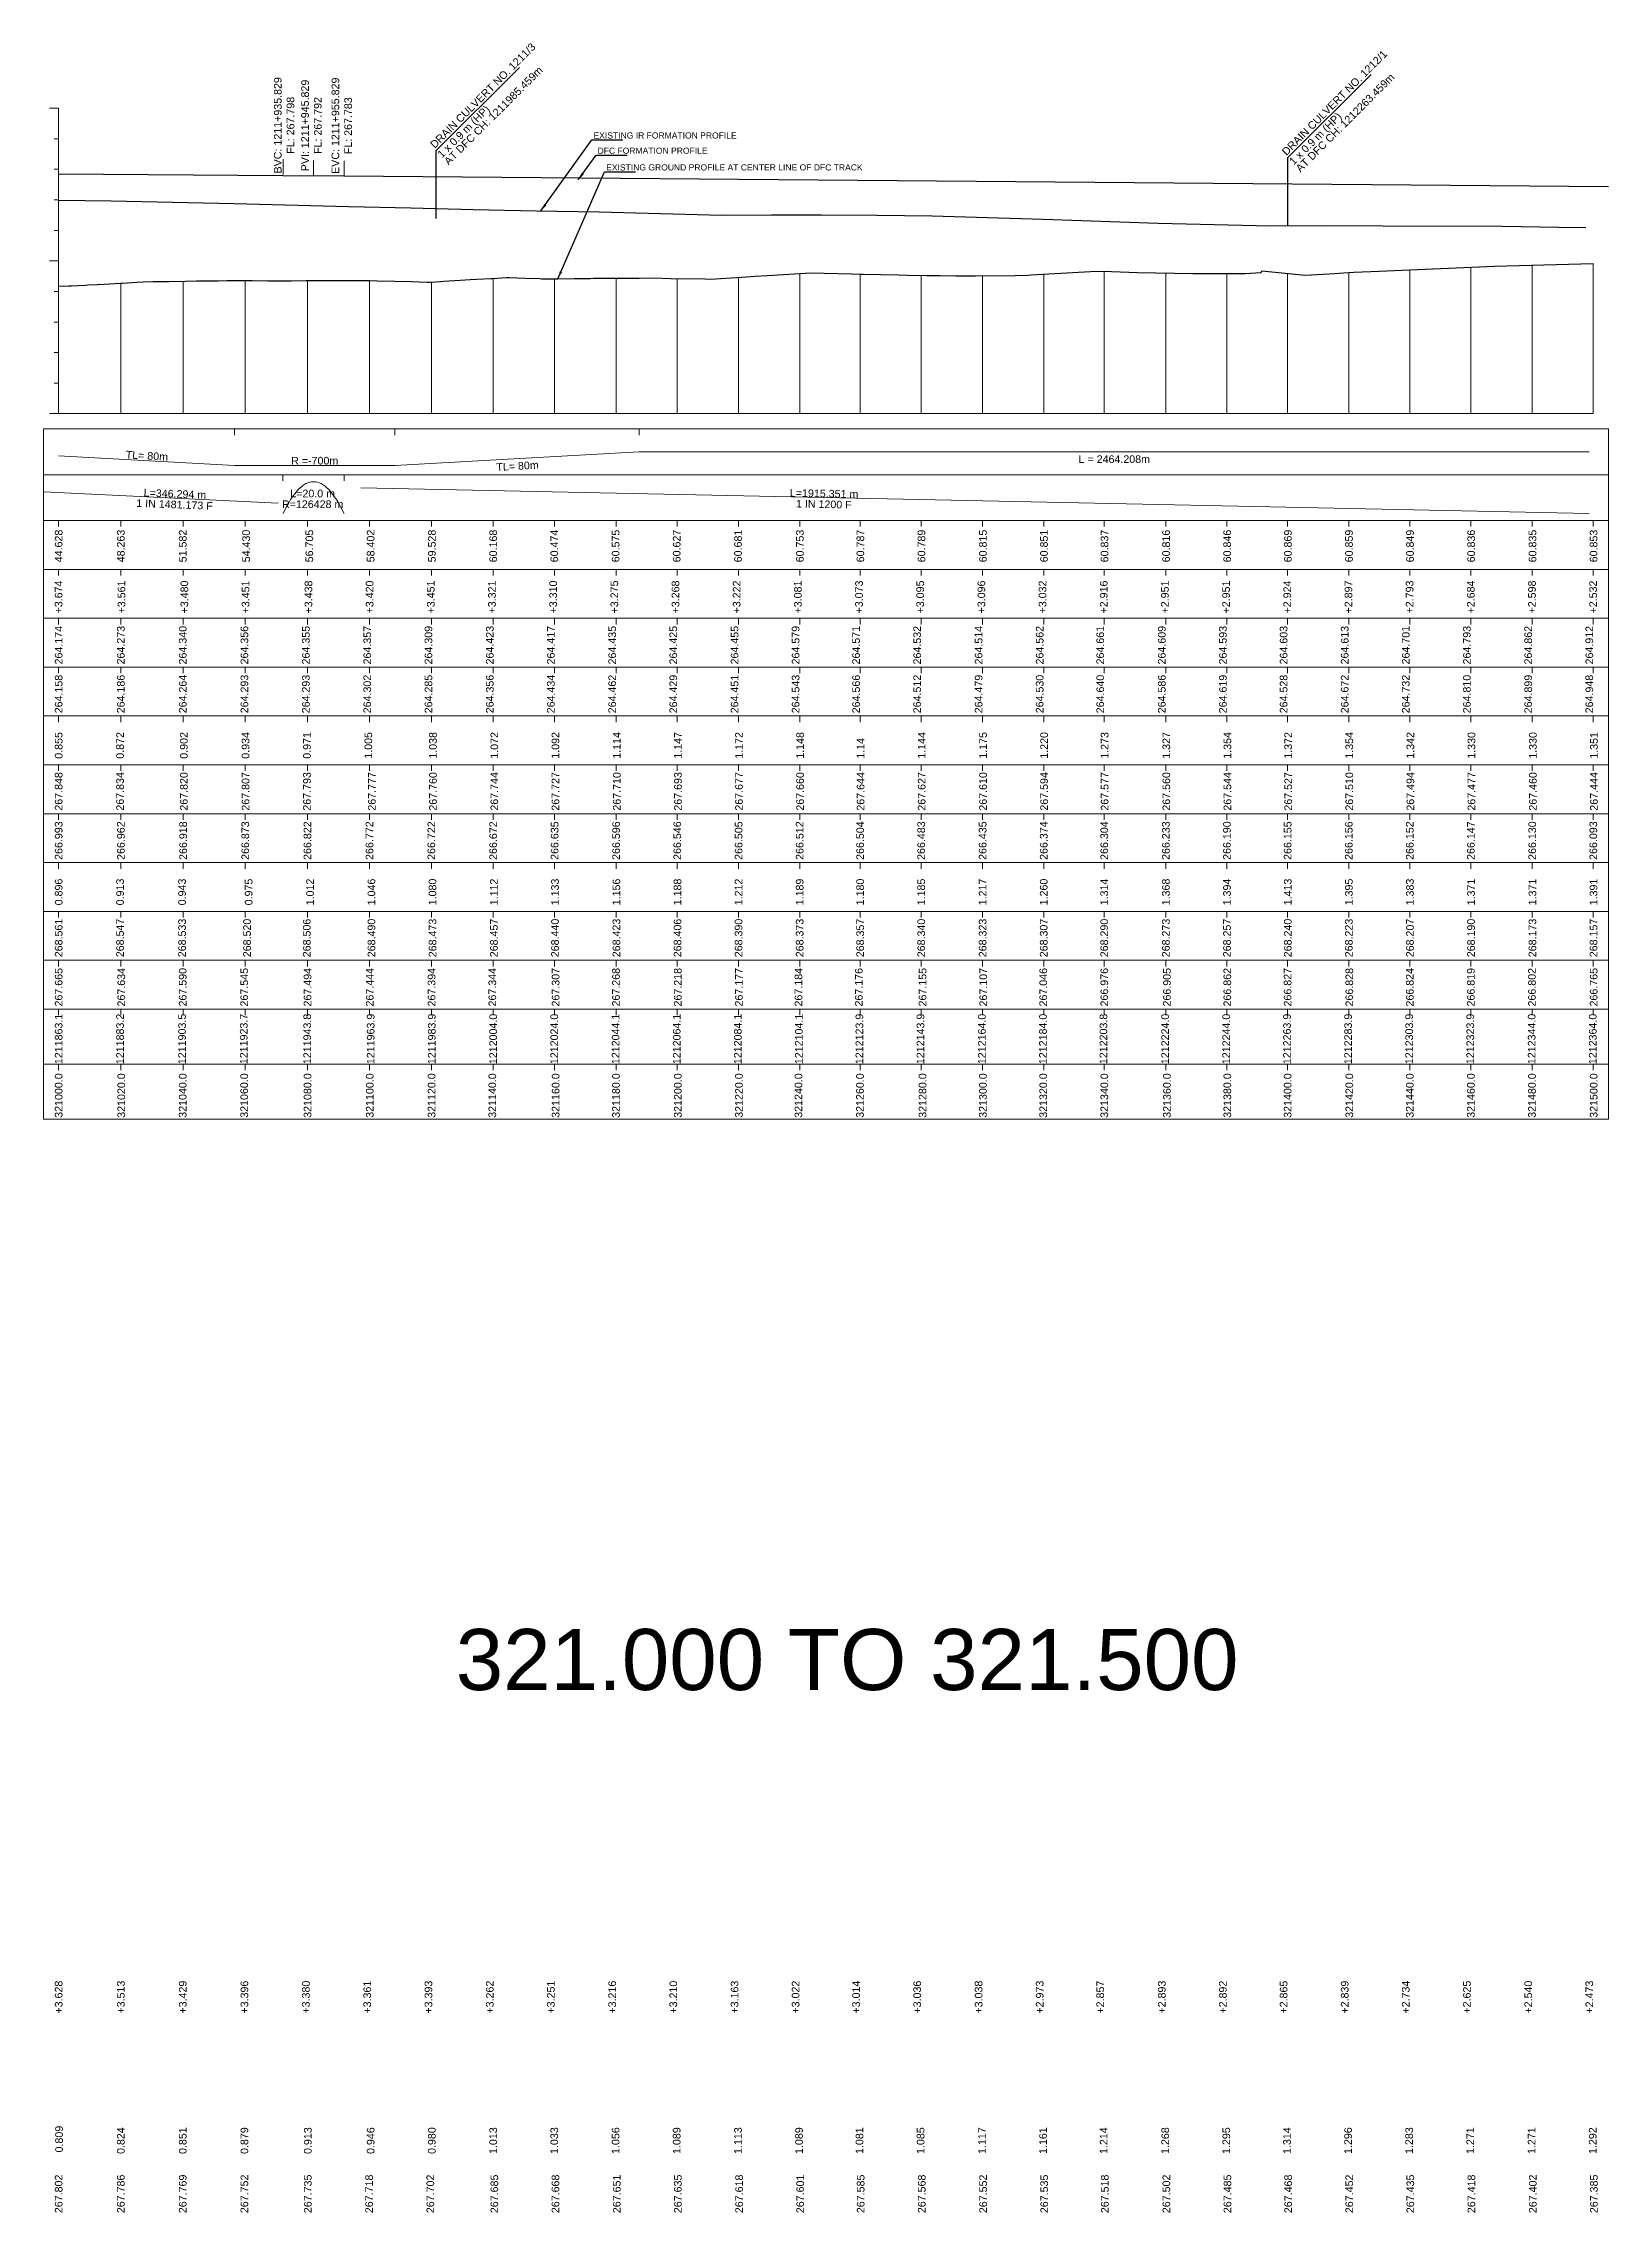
# Model space of a CAD drawing. Header units: metres. Extents: x 2905 to 23505, y -2719 to -1879.
# Drawn here: x 3995 to 4507, y -2589 to -1879 of the extents above; entities that cross this region are included whole.
import ezdxf
from ezdxf.enums import TextEntityAlignment as Align

# ---------------------------------------------------------------- set-up
doc = ezdxf.new("R2010")
doc.units = ezdxf.units.M
doc.header["$MEASUREMENT"] = 0
for name, color, linetype, lineweight in [('C-PROF-LABL-DG', 1, 'Continuous', 25), ('LS BVC-PVI-EVC TEXT', 10, 'Continuous', 0), ('LS CUT FILL', 10, 'Continuous', 0), ('LS DATUM X', 7, 'Continuous', 0), ('LS DATUM Y', 7, 'Continuous', 0), ('LS EXG GL', 7, 'Continuous', 0), ('LS EXG IR CH', 7, 'Continuous', 0), ('LS EXG RL', 7, 'Continuous', 0), ('LS EXG. FL', 7, 'Continuous', 0), ('LS EXG. GL AT PRO. TOE', 7, 'Continuous', 0), ('LS FRAME', 7, 'Continuous', 0), ('LS HORIZONTAL ALIGNMENT', 10, 'Continuous', 0), ('LS PFL-EFL', 10, 'Continuous', 0), ('LS PRL-ERL', 10, 'Continuous', 0), ('LS PRO FL', 10, 'Continuous', 0), ('LS PRO. DFCC CH', 10, 'Continuous', 0), ('LS PRO. RL', 10, 'Continuous', 0), ('LS PROFILE EXG FL', 7, 'Continuous', 25), ('LS PROFILE EXG GL', 7, 'Continuous', 30), ('LS PROFILE PRO FL', 1, 'Continuous', 30), ('LS TICKS', 7, 'Continuous', 0), ('LS TRACK CENTER', 10, 'Continuous', 0), ('LS VERTICAL ALIGNMENT', 10, 'Continuous', 0), ('Profile Grid', 7, 'Continuous', 0)]:
    doc.layers.add(name, color=color, linetype=linetype, lineweight=lineweight)
doc.layers.add('LS DRAIN CULVERT', color=10, linetype='Continuous')
doc.layers.add('ref text', color=3, linetype='Continuous')
doc.styles.add('Arial', font='arial.ttf')
doc.styles.get("Standard").update_dxf_attribs({"font": 'arial.ttf'})
doc.styles.add('Style-Arial', font='arial.ttf')
doc.dimstyles.get("Standard").update_dxf_attribs({"dimtxt": 5, "dimasz": 0.18, "dimexe": 0.18, "dimexo": 0.0625, "dimgap": 0.09, "dimtad": 0, "dimtih": 1, "dimtoh": 1, "dimdec": 4, "dimzin": 0, "dimdsep": 46, "dimtxsty": 'Standard', "dimcen": 0.09, "dimadec": 0, "dimazin": 0, "dimtfac": 1, "dimtdec": 4, "dimtofl": 0, "dimtmove": 0, "dimatfit": 3, "dimfxl": 1, "dimtolj": 1, "dimtzin": 0, "dimarcsym": 0})

msp = doc.modelspace()

# ---------------------------------------------------------------- linework, layer by layer
at = {"layer": 'LS BVC-PVI-EVC TEXT'}
for p, q in [((4073.45, -1921.69), (4073.45, -1916.69)), ((4083.45, -1922.09), (4083.45, -1917.09)), ((4093.45, -1922.17), (4093.45, -1917.17))]:
    msp.add_line(p, q, dxfattribs=at)
at = {"layer": 'LS DATUM X', "color": 7, "linetype": 'Continuous', "lineweight": 0}
msp.add_line((4000, -2000), (4502.44, -2000), dxfattribs=at)
at = {"layer": 'LS DATUM Y', "color": 7, "linetype": 'Continuous', "lineweight": 0}
for p, q in [((3997, -1900), (4000, -1900)), ((4000, -2000), (4000, -1900)), ((3998.5, -1910), (4000, -1910)), ((3998.5, -1920), (4000, -1920)), ((3998.5, -1930), (4000, -1930)), ((3998.5, -1940), (4000, -1940)), ((3997, -1950), (4000, -1950)), ((3998.5, -1960), (4000, -1960)), ((3998.5, -1970), (4000, -1970)), ((3998.5, -1980), (4000, -1980)), ((3998.5, -1990), (4000, -1990)), ((3997, -2000), (4000, -2000))]:
    msp.add_line(p, q, dxfattribs=at)
at = {"layer": 'LS DRAIN CULVERT'}
for points in [[(4150.84, -1886.62), (4123.51, -1913.94), (4123.51, -1936.13)], [(4429.69, -1888.94), (4402.36, -1916.27), (4402.36, -1938.45)]]:
    msp.add_lwpolyline(points, dxfattribs=at)
at = {"layer": 'LS FRAME', "color": 7, "linetype": 'Continuous', "lineweight": 0, "flags": 128}
for points in [[(3995, -2020), (4507.44, -2020), (4507.44, -2005), (3995, -2005), (3995, -2020)], [(3995, -2035), (4507.44, -2035), (4507.44, -2020), (3995, -2020), (3995, -2035)], [(3995, -2051), (4507.44, -2051), (4507.44, -2035), (3995, -2035), (3995, -2051)], [(3995, -2067), (4507.44, -2067), (4507.44, -2051), (3995, -2051), (3995, -2067)], [(3995, -2083), (4507.44, -2083), (4507.44, -2067), (3995, -2067), (3995, -2083)], [(3995, -2099), (4507.44, -2099), (4507.44, -2083), (3995, -2083), (3995, -2099)], [(3995, -2115), (4507.44, -2115), (4507.44, -2099), (3995, -2099), (3995, -2115)], [(3995, -2131), (4507.44, -2131), (4507.44, -2115), (3995, -2115), (3995, -2131)], [(3995, -2147), (4507.44, -2147), (4507.44, -2131), (3995, -2131), (3995, -2147)], [(3995, -2163), (4507.44, -2163), (4507.44, -2147), (3995, -2147), (3995, -2163)], [(3995, -2179), (4507.44, -2179), (4507.44, -2163), (3995, -2163), (3995, -2179)], [(3995, -2195), (4507.44, -2195), (4507.44, -2179), (3995, -2179), (3995, -2195)], [(3995, -2213), (4507.44, -2213), (4507.44, -2195), (3995, -2195), (3995, -2213)], [(3995, -2231), (4507.44, -2231), (4507.44, -2213), (3995, -2213), (3995, -2231)]]:
    msp.add_lwpolyline(points, close=True, dxfattribs=at)
at = {"layer": 'LS HORIZONTAL ALIGNMENT', "lineweight": 0, "flags": 128}
msp.add_lwpolyline([(4000, -2013.77), (4057.56, -2017), (4057.56, -2017), (4110.1, -2017), (4110.1, -2017), (4190.1, -2012.5), (4190.1, -2012.5), (4501.12, -2012.5)], dxfattribs=at)
at = {"layer": 'LS PROFILE EXG FL'}
msp.add_lwpolyline([(4000, -1930.07), (4017.16, -1930.32), (4037.28, -1930.76), (4057.41, -1931.21), (4094.86, -1932.15), (4115.27, -1932.66), (4135.67, -1933.2), (4156.3, -1933.58), (4176.93, -1933.97), (4217.09, -1934.96), (4233.4, -1934.9), (4249.7, -1934.85), (4267.84, -1935.04), (4285.99, -1935.24), (4304.14, -1935.78), (4322.3, -1936.33), (4359.95, -1937.67), (4396.65, -1938.46), (4415.11, -1938.43), (4433.56, -1938.47), (4472.54, -1938.56), (4491.18, -1938.91), (4500, -1939.07)], dxfattribs=at)
at = {"layer": 'LS PROFILE EXG GL', "flags": 128}
msp.add_lwpolyline([(4000, -1958.26), (4003.3, -1958.16), (4004.23, -1958.11), (4008.81, -1957.9), (4009.56, -1957.86), (4012.61, -1957.69), (4014.89, -1957.57), (4020.23, -1957.28), (4020.93, -1957.24), (4025.56, -1956.96), (4027.63, -1956.84), (4030.89, -1956.78), (4035.77, -1956.68), (4036.23, -1956.68), (4041.56, -1956.59), (4045.14, -1956.53), (4046.89, -1956.53), (4050.85, -1956.54), (4052.23, -1956.49), (4055.09, -1956.39), (4057.56, -1956.42), (4058.36, -1956.43), (4063.4, -1956.45), (4068.53, -1956.48), (4069.24, -1956.48), (4071.33, -1956.47), (4075.07, -1956.46), (4076.16, -1956.46), (4080.91, -1956.45), (4086.41, -1956.44), (4086.75, -1956.44), (4091.14, -1956.43), (4092.59, -1956.43), (4098.43, -1956.43), (4101.85, -1956.43), (4104.27, -1956.49), (4110.1, -1956.64), (4115.44, -1956.78), (4118.06, -1956.85), (4120.77, -1956.9), (4121.37, -1956.91), (4121.66, -1956.94), (4125, -1956.71), (4126.1, -1956.64), (4131.44, -1956.29), (4134.68, -1956.08), (4136.77, -1955.98), (4141.47, -1955.76), (4142.1, -1955.72), (4146.63, -1955.44), (4147.44, -1955.47), (4152.77, -1955.64), (4157.49, -1955.8), (4158.1, -1955.81), (4160.08, -1955.85), (4163.44, -1955.81), (4168.77, -1955.76), (4174.1, -1955.7), (4175.12, -1955.69), (4175.55, -1955.69), (4179.44, -1955.66), (4184.77, -1955.62), (4188.43, -1955.59), (4190.1, -1955.59), (4194.98, -1955.56), (4200.27, -1955.74), (4211.57, -1955.84), (4213.33, -1955.97), (4223.63, -1955.3), (4228.04, -1955.01), (4232.07, -1954.75), (4246.15, -1953.92), (4259.61, -1954.26), (4262.7, -1954.32), (4263.37, -1954.34), (4274.95, -1954.57), (4277.94, -1954.64), (4284.23, -1954.72), (4288.5, -1954.8), (4293.65, -1954.82), (4300.19, -1954.87), (4313.18, -1954.75), (4317.34, -1954.63), (4318.44, -1954.52), (4337.81, -1953.49), (4341.86, -1953.37), (4353.24, -1953.79), (4371.29, -1954.06), (4388.41, -1954.07), (4393.69, -1953.82), (4393.96, -1953.28), (4408.06, -1954.66), (4415.95, -1954.27), (4423.99, -1953.65), (4432.28, -1953.39), (4470.08, -1951.66), (4502.44, -1950.85)], dxfattribs=at)
at = {"layer": 'LS PROFILE PRO FL'}
for points in [[(4000, -1921.52), (4073.39, -1922.02)], [(4073.39, -1922.02), (4093.39, -1922.17)], [(4093.38, -1922.17), (4507.44, -1925.62)]]:
    msp.add_lwpolyline(points, dxfattribs=at)
at = {"layer": 'LS TICKS', "color": 7, "linetype": 'Continuous', "lineweight": 0, "flags": 128}
for points in [[(4057.56, -2007), (4057.56, -2005)], [(4110.1, -2007), (4110.1, -2005)], [(4190.1, -2007), (4190.1, -2005)], [(4073.44, -2022), (4073.44, -2020)], [(4093.44, -2022), (4093.44, -2020)], [(4000, -2037), (4000, -2035)], [(4020.38, -2037), (4020.38, -2035)], [(4040.75, -2037), (4040.75, -2035)], [(4061.1, -2037), (4061.1, -2035)], [(4081.45, -2037), (4081.45, -2035)], [(4101.76, -2037), (4101.76, -2035)], [(4122.01, -2037), (4122.01, -2035)], [(4142.26, -2037), (4142.26, -2035)], [(4162.37, -2037), (4162.37, -2035)], [(4182.5, -2037), (4182.5, -2035)], [(4202.53, -2037), (4202.53, -2035)], [(4222.61, -2037), (4222.61, -2035)], [(4242.6, -2037), (4242.6, -2035)], [(4262.39, -2037), (4262.39, -2035)], [(4282.39, -2037), (4282.39, -2035)], [(4302.5, -2037), (4302.5, -2035)], [(4322.5, -2037), (4322.5, -2035)], [(4342.32, -2037), (4342.32, -2035)], [(4362.48, -2037), (4362.48, -2035)], [(4382.48, -2037), (4382.48, -2035)], [(4402.36, -2037), (4402.36, -2035)], [(4422.36, -2037), (4422.36, -2035)], [(4442.35, -2037), (4442.35, -2035)], [(4462.35, -2037), (4462.35, -2035)], [(4482.44, -2037), (4482.44, -2035)], [(4502.44, -2037), (4502.44, -2035)], [(4000, -2053), (4000, -2051)], [(4020.38, -2053), (4020.38, -2051)], [(4040.75, -2053), (4040.75, -2051)], [(4061.1, -2053), (4061.1, -2051)], [(4081.45, -2053), (4081.45, -2051)], [(4101.76, -2053), (4101.76, -2051)], [(4122.01, -2053), (4122.01, -2051)], [(4142.26, -2053), (4142.26, -2051)], [(4162.37, -2053), (4162.37, -2051)], [(4182.5, -2053), (4182.5, -2051)], [(4202.53, -2053), (4202.53, -2051)], [(4222.61, -2053), (4222.61, -2051)], [(4242.6, -2053), (4242.6, -2051)], [(4262.39, -2053), (4262.39, -2051)], [(4282.39, -2053), (4282.39, -2051)], [(4302.5, -2053), (4302.5, -2051)], [(4322.5, -2053), (4322.5, -2051)], [(4342.32, -2053), (4342.32, -2051)], [(4362.48, -2053), (4362.48, -2051)], [(4382.48, -2053), (4382.48, -2051)], [(4402.36, -2053), (4402.36, -2051)], [(4422.36, -2053), (4422.36, -2051)], [(4442.35, -2053), (4442.35, -2051)], [(4462.35, -2053), (4462.35, -2051)], [(4482.44, -2053), (4482.44, -2051)], [(4502.44, -2053), (4502.44, -2051)], [(4000, -2069), (4000, -2067)], [(4020.38, -2069), (4020.38, -2067)], [(4040.75, -2069), (4040.75, -2067)], [(4061.1, -2069), (4061.1, -2067)], [(4081.45, -2069), (4081.45, -2067)], [(4101.76, -2069), (4101.76, -2067)], [(4122.01, -2069), (4122.01, -2067)], [(4142.26, -2069), (4142.26, -2067)], [(4162.37, -2069), (4162.37, -2067)], [(4182.5, -2069), (4182.5, -2067)], [(4202.53, -2069), (4202.53, -2067)], [(4222.61, -2069), (4222.61, -2067)], [(4242.6, -2069), (4242.6, -2067)], [(4262.39, -2069), (4262.39, -2067)], [(4282.39, -2069), (4282.39, -2067)], [(4302.5, -2069), (4302.5, -2067)], [(4322.5, -2069), (4322.5, -2067)], [(4342.32, -2069), (4342.32, -2067)], [(4362.48, -2069), (4362.48, -2067)], [(4382.48, -2069), (4382.48, -2067)], [(4402.36, -2069), (4402.36, -2067)], [(4422.36, -2069), (4422.36, -2067)], [(4442.35, -2069), (4442.35, -2067)], [(4462.35, -2069), (4462.35, -2067)], [(4482.44, -2069), (4482.44, -2067)], [(4502.44, -2069), (4502.44, -2067)], [(4000, -2085), (4000, -2083)], [(4020.38, -2085), (4020.38, -2083)], [(4040.75, -2085), (4040.75, -2083)], [(4061.1, -2085), (4061.1, -2083)], [(4081.45, -2085), (4081.45, -2083)], [(4101.76, -2085), (4101.76, -2083)], [(4122.01, -2085), (4122.01, -2083)], [(4142.26, -2085), (4142.26, -2083)], [(4162.37, -2085), (4162.37, -2083)], [(4182.5, -2085), (4182.5, -2083)], [(4202.53, -2085), (4202.53, -2083)], [(4222.61, -2085), (4222.61, -2083)], [(4242.6, -2085), (4242.6, -2083)], [(4262.39, -2085), (4262.39, -2083)], [(4282.39, -2085), (4282.39, -2083)], [(4302.5, -2085), (4302.5, -2083)], [(4322.5, -2085), (4322.5, -2083)], [(4342.32, -2085), (4342.32, -2083)], [(4362.48, -2085), (4362.48, -2083)], [(4382.48, -2085), (4382.48, -2083)], [(4402.36, -2085), (4402.36, -2083)], [(4422.36, -2085), (4422.36, -2083)], [(4442.35, -2085), (4442.35, -2083)], [(4462.35, -2085), (4462.35, -2083)], [(4482.44, -2085), (4482.44, -2083)], [(4502.44, -2085), (4502.44, -2083)], [(4000, -2101), (4000, -2099)], [(4020.38, -2101), (4020.38, -2099)], [(4040.75, -2101), (4040.75, -2099)], [(4061.1, -2101), (4061.1, -2099)], [(4081.45, -2101), (4081.45, -2099)], [(4101.76, -2101), (4101.76, -2099)], [(4122.01, -2101), (4122.01, -2099)], [(4142.26, -2101), (4142.26, -2099)], [(4162.37, -2101), (4162.37, -2099)], [(4182.5, -2101), (4182.5, -2099)], [(4202.53, -2101), (4202.53, -2099)], [(4222.61, -2101), (4222.61, -2099)], [(4242.6, -2101), (4242.6, -2099)], [(4262.39, -2101), (4262.39, -2099)], [(4282.39, -2101), (4282.39, -2099)], [(4302.5, -2101), (4302.5, -2099)], [(4322.5, -2101), (4322.5, -2099)], [(4342.32, -2101), (4342.32, -2099)], [(4362.48, -2101), (4362.48, -2099)], [(4382.48, -2101), (4382.48, -2099)], [(4402.36, -2101), (4402.36, -2099)], [(4422.36, -2101), (4422.36, -2099)], [(4442.35, -2101), (4442.35, -2099)], [(4462.35, -2101), (4462.35, -2099)], [(4482.44, -2101), (4482.44, -2099)], [(4502.44, -2101), (4502.44, -2099)], [(4000, -2117), (4000, -2115)], [(4020.38, -2117), (4020.38, -2115)], [(4040.75, -2117), (4040.75, -2115)], [(4061.1, -2117), (4061.1, -2115)], [(4081.45, -2117), (4081.45, -2115)], [(4101.76, -2117), (4101.76, -2115)], [(4122.01, -2117), (4122.01, -2115)], [(4142.26, -2117), (4142.26, -2115)], [(4162.37, -2117), (4162.37, -2115)], [(4182.5, -2117), (4182.5, -2115)], [(4202.53, -2117), (4202.53, -2115)], [(4222.61, -2117), (4222.61, -2115)], [(4242.6, -2117), (4242.6, -2115)], [(4262.39, -2117), (4262.39, -2115)], [(4282.39, -2117), (4282.39, -2115)], [(4302.5, -2117), (4302.5, -2115)], [(4322.5, -2117), (4322.5, -2115)], [(4342.32, -2117), (4342.32, -2115)], [(4362.48, -2117), (4362.48, -2115)], [(4382.48, -2117), (4382.48, -2115)], [(4402.36, -2117), (4402.36, -2115)], [(4422.36, -2117), (4422.36, -2115)], [(4442.35, -2117), (4442.35, -2115)], [(4462.35, -2117), (4462.35, -2115)], [(4482.44, -2117), (4482.44, -2115)], [(4502.44, -2117), (4502.44, -2115)], [(4000, -2133), (4000, -2131)], [(4020.38, -2133), (4020.38, -2131)], [(4040.75, -2133), (4040.75, -2131)], [(4061.1, -2133), (4061.1, -2131)], [(4081.45, -2133), (4081.45, -2131)], [(4101.76, -2133), (4101.76, -2131)], [(4122.01, -2133), (4122.01, -2131)], [(4142.26, -2133), (4142.26, -2131)], [(4162.37, -2133), (4162.37, -2131)], [(4182.5, -2133), (4182.5, -2131)], [(4202.53, -2133), (4202.53, -2131)], [(4222.61, -2133), (4222.61, -2131)], [(4242.6, -2133), (4242.6, -2131)], [(4262.39, -2133), (4262.39, -2131)], [(4282.39, -2133), (4282.39, -2131)], [(4302.5, -2133), (4302.5, -2131)], [(4322.5, -2133), (4322.5, -2131)], [(4342.32, -2133), (4342.32, -2131)], [(4362.48, -2133), (4362.48, -2131)], [(4382.48, -2133), (4382.48, -2131)], [(4402.36, -2133), (4402.36, -2131)], [(4422.36, -2133), (4422.36, -2131)], [(4442.35, -2133), (4442.35, -2131)], [(4462.35, -2133), (4462.35, -2131)], [(4482.44, -2133), (4482.44, -2131)], [(4502.44, -2133), (4502.44, -2131)], [(4000, -2149), (4000, -2147)], [(4020.38, -2149), (4020.38, -2147)], [(4040.75, -2149), (4040.75, -2147)], [(4061.1, -2149), (4061.1, -2147)], [(4081.45, -2149), (4081.45, -2147)], [(4101.76, -2149), (4101.76, -2147)], [(4122.01, -2149), (4122.01, -2147)], [(4142.26, -2149), (4142.26, -2147)], [(4162.37, -2149), (4162.37, -2147)], [(4182.5, -2149), (4182.5, -2147)], [(4202.53, -2149), (4202.53, -2147)], [(4222.61, -2149), (4222.61, -2147)], [(4242.6, -2149), (4242.6, -2147)], [(4262.39, -2149), (4262.39, -2147)], [(4282.39, -2149), (4282.39, -2147)], [(4302.5, -2149), (4302.5, -2147)], [(4322.5, -2149), (4322.5, -2147)], [(4342.32, -2149), (4342.32, -2147)], [(4362.48, -2149), (4362.48, -2147)], [(4382.48, -2149), (4382.48, -2147)], [(4402.36, -2149), (4402.36, -2147)], [(4422.36, -2149), (4422.36, -2147)], [(4442.35, -2149), (4442.35, -2147)], [(4462.35, -2149), (4462.35, -2147)], [(4482.44, -2149), (4482.44, -2147)], [(4502.44, -2149), (4502.44, -2147)], [(4000, -2165), (4000, -2163)], [(4020.38, -2165), (4020.38, -2163)], [(4040.75, -2165), (4040.75, -2163)], [(4061.1, -2165), (4061.1, -2163)], [(4081.45, -2165), (4081.45, -2163)], [(4101.76, -2165), (4101.76, -2163)], [(4122.01, -2165), (4122.01, -2163)], [(4142.26, -2165), (4142.26, -2163)], [(4162.37, -2165), (4162.37, -2163)], [(4182.5, -2165), (4182.5, -2163)], [(4202.53, -2165), (4202.53, -2163)], [(4222.61, -2165), (4222.61, -2163)], [(4242.6, -2165), (4242.6, -2163)], [(4262.39, -2165), (4262.39, -2163)], [(4282.39, -2165), (4282.39, -2163)], [(4302.5, -2165), (4302.5, -2163)], [(4322.5, -2165), (4322.5, -2163)], [(4342.32, -2165), (4342.32, -2163)], [(4362.48, -2165), (4362.48, -2163)], [(4382.48, -2165), (4382.48, -2163)], [(4402.36, -2165), (4402.36, -2163)], [(4422.36, -2165), (4422.36, -2163)], [(4442.35, -2165), (4442.35, -2163)], [(4462.35, -2165), (4462.35, -2163)], [(4482.44, -2165), (4482.44, -2163)], [(4502.44, -2165), (4502.44, -2163)], [(4000, -2181), (4000, -2179)], [(4020.38, -2181), (4020.38, -2179)], [(4040.75, -2181), (4040.75, -2179)], [(4061.1, -2181), (4061.1, -2179)], [(4081.45, -2181), (4081.45, -2179)], [(4101.76, -2181), (4101.76, -2179)], [(4122.01, -2181), (4122.01, -2179)], [(4142.26, -2181), (4142.26, -2179)], [(4162.37, -2181), (4162.37, -2179)], [(4182.5, -2181), (4182.5, -2179)], [(4202.53, -2181), (4202.53, -2179)], [(4222.61, -2181), (4222.61, -2179)], [(4242.6, -2181), (4242.6, -2179)], [(4262.39, -2181), (4262.39, -2179)], [(4282.39, -2181), (4282.39, -2179)], [(4302.5, -2181), (4302.5, -2179)], [(4322.5, -2181), (4322.5, -2179)], [(4342.32, -2181), (4342.32, -2179)], [(4362.48, -2181), (4362.48, -2179)], [(4382.48, -2181), (4382.48, -2179)], [(4402.36, -2181), (4402.36, -2179)], [(4422.36, -2181), (4422.36, -2179)], [(4442.35, -2181), (4442.35, -2179)], [(4462.35, -2181), (4462.35, -2179)], [(4482.44, -2181), (4482.44, -2179)], [(4502.44, -2181), (4502.44, -2179)], [(4000, -2197), (4000, -2195)], [(4020.38, -2197), (4020.38, -2195)], [(4040.75, -2197), (4040.75, -2195)], [(4061.1, -2197), (4061.1, -2195)], [(4081.45, -2197), (4081.45, -2195)], [(4101.76, -2197), (4101.76, -2195)], [(4122.01, -2197), (4122.01, -2195)], [(4142.26, -2197), (4142.26, -2195)], [(4162.37, -2197), (4162.37, -2195)], [(4182.5, -2197), (4182.5, -2195)], [(4202.53, -2197), (4202.53, -2195)], [(4222.61, -2197), (4222.61, -2195)], [(4242.6, -2197), (4242.6, -2195)], [(4262.39, -2197), (4262.39, -2195)], [(4282.39, -2197), (4282.39, -2195)], [(4302.5, -2197), (4302.5, -2195)], [(4322.5, -2197), (4322.5, -2195)], [(4342.32, -2197), (4342.32, -2195)], [(4362.48, -2197), (4362.48, -2195)], [(4382.48, -2197), (4382.48, -2195)], [(4402.36, -2197), (4402.36, -2195)], [(4422.36, -2197), (4422.36, -2195)], [(4442.35, -2197), (4442.35, -2195)], [(4462.35, -2197), (4462.35, -2195)], [(4482.44, -2197), (4482.44, -2195)], [(4502.44, -2197), (4502.44, -2195)], [(4000, -2215), (4000, -2213)], [(4020.38, -2215), (4020.38, -2213)], [(4040.75, -2215), (4040.75, -2213)], [(4061.1, -2215), (4061.1, -2213)], [(4081.45, -2215), (4081.45, -2213)], [(4101.76, -2215), (4101.76, -2213)], [(4122.01, -2215), (4122.01, -2213)], [(4142.26, -2215), (4142.26, -2213)], [(4162.37, -2215), (4162.37, -2213)], [(4182.5, -2215), (4182.5, -2213)], [(4202.53, -2215), (4202.53, -2213)], [(4222.61, -2215), (4222.61, -2213)], [(4242.6, -2215), (4242.6, -2213)], [(4262.39, -2215), (4262.39, -2213)], [(4282.39, -2215), (4282.39, -2213)], [(4302.5, -2215), (4302.5, -2213)], [(4322.5, -2215), (4322.5, -2213)], [(4342.32, -2215), (4342.32, -2213)], [(4362.48, -2215), (4362.48, -2213)], [(4382.48, -2215), (4382.48, -2213)], [(4402.36, -2215), (4402.36, -2213)], [(4422.36, -2215), (4422.36, -2213)], [(4442.35, -2215), (4442.35, -2213)], [(4462.35, -2215), (4462.35, -2213)], [(4482.44, -2215), (4482.44, -2213)], [(4502.44, -2215), (4502.44, -2213)]]:
    msp.add_lwpolyline(points, dxfattribs=at)
at = {"layer": 'LS VERTICAL ALIGNMENT', "linetype": 'Continuous', "lineweight": 0, "flags": 128}
for points in [[(4073.45, -2032.75), (4074.07, -2031.48), (4074.7, -2030.29), (4075.32, -2029.18), (4075.95, -2028.16), (4076.57, -2027.21), (4077.2, -2026.35), (4077.82, -2025.57), (4078.45, -2024.88), (4079.07, -2024.26), (4079.7, -2023.73), (4080.32, -2023.28), (4080.95, -2022.91), (4081.57, -2022.62), (4082.2, -2022.41), (4082.82, -2022.29), (4084.07, -2022.29), (4084.7, -2022.41), (4085.32, -2022.62), (4085.95, -2022.91), (4086.57, -2023.28), (4087.2, -2023.73), (4087.82, -2024.26), (4088.45, -2024.88), (4089.07, -2025.57), (4089.7, -2026.35), (4090.32, -2027.21), (4090.95, -2028.16), (4091.57, -2029.18), (4092.2, -2030.29), (4092.82, -2031.48), (4093.45, -2032.75)], [(4098.92, -2024.32), (4501.12, -2032.75)]]:
    msp.add_lwpolyline(points, dxfattribs=at)
at = {"layer": 'LS VERTICAL ALIGNMENT', "flags": 128}
msp.add_lwpolyline([(3995, -2025.65), (4071.87, -2029.34)], dxfattribs=at)
at = {"layer": 'Profile Grid', "linetype": 'Continuous', "lineweight": 0, "flags": 128}
for points in [[(4442.35, -2000), (4442.35, -1952.93)], [(4462.35, -2000), (4462.35, -1952.01)], [(4482.44, -2000), (4482.44, -1951.35)], [(4502.44, -2000), (4502.44, -1950.85)], [(4000, -2000), (4000, -1959.02)], [(4020.38, -2000), (4020.38, -1957.27)], [(4040.75, -2000), (4040.75, -1956.6)], [(4061.1, -2000), (4061.1, -1956.44)], [(4081.45, -2000), (4081.45, -1956.45)], [(4101.76, -2000), (4101.76, -1956.43)], [(4122.01, -2000), (4122.01, -1956.92)], [(4142.26, -2000), (4142.26, -1955.71)], [(4162.37, -2000), (4162.37, -1955.82)], [(4182.5, -2000), (4182.5, -1955.64)], [(4202.53, -2000), (4202.53, -1955.76)], [(4222.61, -2000), (4222.61, -1955.36)], [(4242.6, -2000), (4242.6, -1954.13)], [(4262.39, -2000), (4262.39, -1954.31)], [(4282.39, -2000), (4282.39, -1954.7)], [(4302.5, -2000), (4302.5, -1954.85)], [(4322.5, -2000), (4322.5, -1954.3)], [(4342.32, -2000), (4342.32, -1953.38)], [(4362.48, -2000), (4362.48, -1953.93)], [(4382.48, -2000), (4382.48, -1954.07)], [(4402.36, -2000), (4402.36, -1954.1)], [(4422.36, -2000), (4422.36, -1953.77)]]:
    msp.add_lwpolyline(points, dxfattribs=at)

# ---------------------------------------------------------------- texts
at = {"layer": 'C-PROF-LABL-DG', "color": 1, "linetype": 'Continuous', "lineweight": 25, "char_height": 2.5, "attachment_point": 5, "rotation": 90, "style": 'Arial'}
for s, insert in [('BVC: 1211+935.829\\PFL: 267.798', (4073.83, -1905.58)), ('PVI: 1211+945.829\\PFL: 267.792', (4082.77, -1905.65)), ('EVC: 1211+955.829\\PFL: 267.783', (4092.7, -1905.73))]:
    msp.add_mtext(s, dxfattribs=dict(at, insert=insert))
at = {"layer": 'LS CUT FILL', "color": 1, "lineweight": 0, "style": 'Style-Arial'}
for s, p in [('+3.674', (4001.23, -2065.43)), ('+3.561', (4021.81, -2065.43)), ('+3.480', (4042.4, -2065.43)), ('+3.451', (4062.43, -2065.43)), ('+3.438', (4083.02, -2065.43)), ('+3.420', (4103.05, -2065.43)), ('+3.451', (4123.08, -2065.43)), ('+3.321', (4143.11, -2065.43)), ('+3.310', (4163.14, -2065.43)), ('+3.275', (4183.17, -2065.43)), ('+3.268', (4203.19, -2065.43)), ('+3.222', (4223.22, -2065.43)), ('+3.081', (4243.25, -2065.43)), ('+3.073', (4263.28, -2065.43)), ('+3.095', (4283.31, -2065.43)), ('+3.096', (4303.34, -2065.43)), ('+3.032', (4323.37, -2065.43)), ('+2.916', (4343.4, -2065.43)), ('+2.951', (4363.43, -2065.43)), ('+2.951', (4383.46, -2065.43)), ('+2.924', (4403.48, -2065.43)), ('+2.897', (4423.51, -2065.43)), ('+2.793', (4443.54, -2065.43)), ('+2.684', (4463.57, -2065.43)), ('+2.598', (4483.6, -2065.43)), ('+2.532', (4503.63, -2065.43))]:
    msp.add_text(s, height=2.5, rotation=90, dxfattribs=at).set_placement(p)
for s, p in [('+3.628', (4000, -2513.11)), ('+3.513', (4020.35, -2513.11)), ('+3.429', (4040.62, -2513.11)), ('+3.396', (4060.81, -2513.11)), ('+3.380', (4080.94, -2513.11)), ('+3.361', (4101.03, -2513.11)), ('+3.393', (4121.06, -2513.11)), ('+3.262', (4141.15, -2513.11)), ('+3.251', (4161.15, -2513.11)), ('+3.216', (4181.22, -2513.11)), ('+3.210', (4201.22, -2513.11)), ('+3.163', (4221.29, -2513.11)), ('+3.022', (4241.27, -2513.11)), ('+3.014', (4261.07, -2513.11)), ('+3.036', (4281.07, -2513.11)), ('+3.038', (4301.18, -2513.11)), ('+2.973', (4321.18, -2513.11)), ('+2.857', (4341, -2513.11)), ('+2.893', (4361.16, -2513.11)), ('+2.892', (4381.16, -2513.11)), ('+2.865', (4401.04, -2513.11)), ('+2.839', (4421.04, -2513.11)), ('+2.734', (4441.03, -2513.11)), ('+2.625', (4461.03, -2513.11)), ('+2.540', (4481.12, -2513.11)), ('+2.473', (4501.12, -2513.11))]:
    msp.add_text(s, height=2.5, rotation=90, dxfattribs=at).set_placement(p, align=Align.MIDDLE_RIGHT)
at = {"layer": 'LS DRAIN CULVERT'}
for s, p in [('DRAIN CULVERT NO. 1211/3', (4123.13, -1913.34)), ('DRAIN CULVERT NO. 1212/1', (4401.97, -1915.66)), ('AT DFC CH: 1211985.459m', (4127.68, -1918.78)), ('AT DFC CH: 1212263.459m', (4406.52, -1921.1)), ('1 x 0.9 m (HP)', (4125.48, -1916.49)), ('1 x 0.9 m (HP)', (4404.32, -1918.81))]:
    msp.add_text(s, height=2.5, rotation=44.95988, dxfattribs=at).set_placement(p)
at = {"layer": 'LS EXG GL', "lineweight": 0, "style": 'Style-Arial'}
for s, p in [('264.174', (4000, -2069.5)), ('264.273', (4020.35, -2069.5)), ('264.340', (4040.62, -2069.5)), ('264.356', (4060.81, -2069.5)), ('264.355', (4080.94, -2069.5)), ('264.357', (4101.03, -2069.5)), ('264.309', (4121.06, -2069.5)), ('264.423', (4141.15, -2069.5)), ('264.417', (4161.15, -2069.5)), ('264.435', (4181.22, -2069.5)), ('264.425', (4201.22, -2069.5)), ('264.455', (4221.29, -2069.5)), ('264.579', (4241.27, -2069.5)), ('264.571', (4261.07, -2069.5)), ('264.532', (4281.07, -2069.5)), ('264.514', (4301.18, -2069.5)), ('264.562', (4321.18, -2069.5)), ('264.661', (4341, -2069.5)), ('264.609', (4361.16, -2069.5)), ('264.593', (4381.16, -2069.5)), ('264.603', (4401.04, -2069.5)), ('264.613', (4421.04, -2069.5)), ('264.701', (4441.03, -2069.5)), ('264.793', (4461.03, -2069.5)), ('264.862', (4481.12, -2069.5)), ('264.912', (4501.12, -2069.5))]:
    msp.add_text(s, height=2.5, rotation=90, dxfattribs=at).set_placement(p, align=Align.MIDDLE_RIGHT)
at = {"layer": 'LS EXG IR CH', "style": 'Style-Arial'}
for s, p in [('321000.0', (4000, -2216)), ('321020.0', (4020.49, -2216)), ('321040.0', (4040.61, -2216)), ('321060.0', (4060.74, -2216)), ('321080.0', (4081.48, -2216)), ('321100.0', (4101.84, -2216)), ('321120.0', (4122.09, -2216)), ('321140.0', (4141.97, -2216)), ('321160.0', (4162.7, -2216)), ('321180.0', (4182.46, -2216)), ('321200.0', (4202.7, -2216)), ('321220.0', (4222.7, -2216)), ('321240.0', (4242.21, -2216)), ('321260.0', (4262.34, -2216)), ('321280.0', (4282.83, -2216)), ('321300.0', (4302.58, -2216)), ('321320.0', (4322.34, -2216)), ('321340.0', (4342.34, -2216)), ('321360.0', (4362.83, -2216)), ('321380.0', (4382.61, -2216)), ('321400.0', (4402.35, -2216)), ('321420.0', (4422.55, -2216)), ('321440.0', (4442.35, -2216)), ('321460.0', (4462.35, -2216)), ('321480.0', (4482.35, -2216)), ('321500.0', (4502.55, -2216))]:
    msp.add_text(s, height=2.5, rotation=90, dxfattribs=at).set_placement(p, align=Align.MIDDLE_RIGHT)
at = {"layer": 'LS EXG RL', "style": 'Style-Arial'}
for s, p in [('267.665', (4000, -2181.5)), ('267.634', (4020.49, -2181.5)), ('267.590', (4040.61, -2181.5)), ('267.545', (4060.74, -2181.5)), ('267.494', (4081.48, -2181.5)), ('267.444', (4101.84, -2181.5)), ('267.394', (4122.09, -2181.5)), ('267.344', (4141.97, -2181.5)), ('267.307', (4162.7, -2181.5)), ('267.268', (4182.46, -2181.5)), ('267.218', (4202.7, -2181.5)), ('267.177', (4222.7, -2181.5)), ('267.184', (4242.21, -2181.5)), ('267.176', (4261.97, -2181.5)), ('267.155', (4282.83, -2181.5)), ('267.107', (4302.7, -2181.5)), ('267.046', (4322.34, -2181.5)), ('266.976', (4342.34, -2181.5)), ('266.905', (4362.83, -2181.5)), ('266.862', (4382.61, -2181.5)), ('266.827', (4402.35, -2181.5)), ('266.828', (4422.55, -2181.5)), ('266.824', (4442.35, -2181.5)), ('266.819', (4462.35, -2181.5)), ('266.802', (4482.35, -2181.5)), ('266.765', (4502.55, -2181.5))]:
    msp.add_text(s, height=2.5, rotation=90, dxfattribs=at).set_placement(p, align=Align.MIDDLE_RIGHT)
at = {"layer": 'LS EXG. FL'}
for s, p in [('266.993', (4000, -2133.5)), ('266.962', (4020.38, -2133.5)), ('266.918', (4040.75, -2133.5)), ('266.873', (4061.1, -2133.5)), ('266.822', (4081.45, -2133.5)), ('266.772', (4101.76, -2133.5)), ('266.722', (4122.01, -2133.5)), ('266.672', (4142.26, -2133.5)), ('266.635', (4162.37, -2133.5)), ('266.596', (4182.5, -2133.5)), ('266.546', (4202.53, -2133.5)), ('266.505', (4222.61, -2133.5)), ('266.512', (4242.6, -2133.5)), ('266.504', (4262.39, -2133.5)), ('266.483', (4282.39, -2133.5)), ('266.435', (4302.5, -2133.5)), ('266.374', (4322.5, -2133.5)), ('266.304', (4342.32, -2133.5)), ('266.233', (4362.48, -2133.5)), ('266.190', (4382.48, -2133.5)), ('266.155', (4402.36, -2133.5)), ('266.156', (4422.36, -2133.5)), ('266.152', (4442.35, -2133.5)), ('266.147', (4462.35, -2133.5)), ('266.130', (4482.44, -2133.5)), ('266.093', (4502.44, -2133.5))]:
    msp.add_text(s, height=2.5, rotation=90, dxfattribs=at).set_placement(p, align=Align.MIDDLE_RIGHT)
at = {"layer": 'LS EXG. GL AT PRO. TOE'}
for s, p in [('264.158', (4000, -2085.5)), ('264.186', (4020.35, -2085.5)), ('264.264', (4040.62, -2085.5)), ('264.293', (4060.81, -2085.5)), ('264.293', (4080.94, -2085.5)), ('264.302', (4101.03, -2085.5)), ('264.285', (4121.06, -2085.5)), ('264.356', (4141.15, -2085.5)), ('264.434', (4161.15, -2085.5)), ('264.462', (4181.22, -2085.5)), ('264.429', (4201.22, -2085.5)), ('264.451', (4221.29, -2085.5)), ('264.543', (4241.27, -2085.5)), ('264.566', (4261.07, -2085.5)), ('264.512', (4281.07, -2085.5)), ('264.479', (4301.18, -2085.5)), ('264.530', (4321.18, -2085.5)), ('264.640', (4341, -2085.5)), ('264.586', (4361.16, -2085.5)), ('264.619', (4381.16, -2085.5)), ('264.528', (4401.04, -2085.5)), ('264.672', (4421.04, -2085.5)), ('264.732', (4441.03, -2085.5)), ('264.810', (4461.03, -2085.5)), ('264.899', (4481.12, -2085.5)), ('264.948', (4501.12, -2085.5))]:
    msp.add_text(s, height=2.5, rotation=90, dxfattribs=at).set_placement(p, align=Align.MIDDLE_RIGHT)
at = {"layer": 'LS HORIZONTAL ALIGNMENT', "lineweight": 0, "char_height": 2.5, "attachment_point": 5, "line_spacing_factor": 0.6, "style": 'Style-Arial'}
for insert, rotation in [((4028.89, -2013.8), 356.78708), ((4150.22, -2017.16), 3.21949)]:
    msp.add_mtext('TL= 80m', dxfattribs=dict(at, insert=insert, rotation=rotation))
for s, insert in [('R =-700m', (4083.83, -2015.42)), ('L = 2464.208m', (4345.61, -2014.92))]:
    msp.add_mtext(s, dxfattribs=dict(at, insert=insert))
at = {"layer": 'LS PFL-EFL'}
for s, p in [('0.855', (4001.25, -2113)), ('0.872', (4021.35, -2113)), ('0.902', (4042.23, -2113)), ('0.934', (4062.43, -2113)), ('0.971', (4082.53, -2113)), ('1.005', (4102.63, -2113)), ('1.038', (4123.79, -2113)), ('1.072', (4143.89, -2113)), ('1.092', (4163.89, -2113)), ('1.114', (4183.99, -2113)), ('1.147', (4203.99, -2113)), ('1.172', (4223.99, -2113)), ('1.148', (4243.99, -2113)), ('1.14', (4263.79, -2113)), ('1.144', (4283.79, -2113)), ('1.175', (4303.89, -2113)), ('1.220', (4323.89, -2113)), ('1.273', (4343.69, -2113)), ('1.327', (4363.89, -2113)), ('1.354', (4383.89, -2113)), ('1.372', (4403.79, -2113)), ('1.354', (4423.79, -2113)), ('1.342', (4443.79, -2113))]:
    msp.add_text(s, height=2.5, rotation=90, dxfattribs=at).set_placement(p)
for s, p in [('0.809', (4000.13, -2560.61)), ('0.824', (4020.35, -2561.11)), ('0.851', (4040.62, -2561.11)), ('0.879', (4060.81, -2561.11)), ('0.913', (4081.56, -2561.11)), ('0.946', (4102.14, -2561.11)), ('0.980', (4122.17, -2561.11)), ('1.013', (4142.26, -2561.11)), ('1.033', (4162.26, -2561.11)), ('1.056', (4182.33, -2561.11)), ('1.089', (4202.33, -2561.11)), ('1.113', (4222.4, -2561.11)), ('1.089', (4242.39, -2561.11)), ('1.081', (4262.19, -2561.11)), ('1.085', (4282.19, -2561.11)), ('1.117', (4302.29, -2561.11)), ('1.161', (4322.29, -2561.11)), ('1.214', (4342.12, -2561.11)), ('1.268', (4362.27, -2561.11)), ('1.295', (4382.27, -2561.11)), ('1.314', (4402.15, -2561.11)), ('1.296', (4422.15, -2561.11)), ('1.283', (4442.14, -2561.11)), ('1.271', (4462.14, -2561.11)), ('1.271', (4482.24, -2561.11)), ('1.292', (4502.24, -2561.11))]:
    msp.add_text(s, height=2.5, rotation=90, dxfattribs=at).set_placement(p, align=Align.MIDDLE_RIGHT)
at = {"layer": 'LS PRL-ERL'}
for s, p in [('0.896', (4001.25, -2161)), ('0.913', (4021.35, -2161)), ('0.943', (4041.65, -2161)), ('0.975', (4063.45, -2161)), ('1.012', (4083.55, -2161)), ('1.046', (4103.65, -2161)), ('1.080', (4123.65, -2161)), ('1.112', (4143.75, -2161)), ('1.133', (4163.75, -2161)), ('1.156', (4183.85, -2161)), ('1.188', (4203.85, -2161)), ('1.212', (4223.85, -2161)), ('1.189', (4243.85, -2161)), ('1.180', (4263.65, -2161)), ('1.185', (4283.65, -2161)), ('1.217', (4303.75, -2161)), ('1.260', (4323.75, -2161)), ('1.314', (4343.55, -2161)), ('1.368', (4363.75, -2161)), ('1.394', (4383.75, -2161)), ('1.413', (4403.65, -2161)), ('1.395', (4423.65, -2161)), ('1.383', (4443.65, -2161)), ('1.371', (4463.65, -2161)), ('1.371', (4483.75, -2161)), ('1.391', (4503.75, -2161))]:
    msp.add_text(s, height=2.5, rotation=90, dxfattribs=at).set_placement(p)
at = {"layer": 'LS PRO FL'}
for s, p in [('1.330', (4463.79, -2113)), ('1.330', (4483.89, -2113)), ('1.351', (4503.89, -2113)), ('267.848', (4001.25, -2130)), ('267.834', (4021.35, -2130)), ('267.820', (4042.23, -2130)), ('267.807', (4062.43, -2130)), ('267.793', (4082.53, -2130)), ('267.777', (4103.79, -2130)), ('267.760', (4123.79, -2130)), ('267.744', (4143.89, -2130)), ('267.727', (4163.89, -2130)), ('267.710', (4183.99, -2130)), ('267.693', (4203.99, -2130)), ('267.677', (4223.99, -2130)), ('267.660', (4243.99, -2130)), ('267.644', (4263.79, -2130)), ('267.627', (4283.79, -2130)), ('267.610', (4303.89, -2130)), ('267.594', (4323.89, -2130)), ('267.577', (4343.69, -2130)), ('267.560', (4363.89, -2130)), ('267.544', (4383.89, -2130)), ('267.527', (4403.79, -2130)), ('267.510', (4423.79, -2130)), ('267.494', (4443.79, -2130)), ('267.477', (4463.79, -2130)), ('267.460', (4483.89, -2130)), ('267.444', (4503.89, -2130))]:
    msp.add_text(s, height=2.5, rotation=90, dxfattribs=at).set_placement(p)
at = {"layer": 'LS PRO FL', "color": 1, "lineweight": 0, "style": 'Style-Arial'}
for s, p in [('267.802', (4000, -2576.61)), ('267.786', (4020.35, -2576.61)), ('267.769', (4040.62, -2576.61)), ('267.752', (4060.81, -2576.61)), ('267.735', (4081.56, -2576.61)), ('267.718', (4101.64, -2576.61)), ('267.702', (4121.68, -2576.61)), ('267.685', (4142.64, -2576.61)), ('267.668', (4162.64, -2576.61)), ('267.651', (4182.72, -2576.61)), ('267.635', (4202.72, -2576.61)), ('267.618', (4222.78, -2576.61)), ('267.601', (4242.77, -2576.61)), ('267.585', (4262.57, -2576.61)), ('267.568', (4282.57, -2576.61)), ('267.552', (4302.67, -2576.61)), ('267.535', (4322.67, -2576.61)), ('267.518', (4342.5, -2576.61)), ('267.502', (4362.65, -2576.61)), ('267.485', (4382.65, -2576.61)), ('267.468', (4402.53, -2576.61)), ('267.452', (4422.53, -2576.61)), ('267.435', (4442.52, -2576.61)), ('267.418', (4462.52, -2576.61)), ('267.402', (4482.62, -2576.61)), ('267.385', (4502.62, -2576.61))]:
    msp.add_text(s, height=2.5, rotation=90, dxfattribs=at).set_placement(p, align=Align.MIDDLE_RIGHT)
at = {"layer": 'LS PRO. DFCC CH'}
for s, p in [('1211863.1', (4001.25, -2213)), ('1211883.2', (4021.35, -2213)), ('1211903.5', (4041.65, -2213)), ('1211923.7', (4061.85, -2213)), ('1211943.8', (4082.63, -2213)), ('1211963.9', (4103.4, -2213)), ('1211983.9', (4123.4, -2213)), ('1212004.0', (4143.5, -2213)), ('1212024.0', (4163.5, -2213)), ('1212044.1', (4183.6, -2213)), ('1212064.1', (4203.6, -2213)), ('1212084.1', (4223.6, -2213)), ('1212104.1', (4243.6, -2213)), ('1212123.9', (4263.4, -2213)), ('1212143.9', (4283.4, -2213)), ('1212164.0', (4303.5, -2213)), ('1212184.0', (4323.5, -2213)), ('1212203.8', (4343.3, -2213)), ('1212224.0', (4363.5, -2213)), ('1212244.0', (4383.5, -2213)), ('1212263.9', (4403.4, -2213)), ('1212283.9', (4423.4, -2213)), ('1212303.9', (4443.4, -2213)), ('1212323.9', (4463.4, -2213)), ('1212344.0', (4483.5, -2213)), ('1212364.0', (4503.5, -2213))]:
    msp.add_text(s, height=2.5, rotation=90, dxfattribs=at).set_placement(p)
at = {"layer": 'LS PRO. RL'}
for s, p in [('268.561', (4001.25, -2178)), ('268.547', (4021.35, -2178)), ('268.533', (4041.65, -2178)), ('268.520', (4062.92, -2178)), ('268.506', (4082.48, -2178)), ('268.490', (4103.65, -2178)), ('268.473', (4123.65, -2178)), ('268.457', (4143.75, -2178)), ('268.440', (4163.75, -2178)), ('268.423', (4183.85, -2178)), ('268.406', (4203.85, -2178)), ('268.390', (4223.85, -2178)), ('268.373', (4243.85, -2178)), ('268.357', (4263.65, -2178)), ('268.340', (4283.65, -2178)), ('268.323', (4303.75, -2178)), ('268.307', (4323.75, -2178)), ('268.290', (4343.55, -2178)), ('268.273', (4363.75, -2178)), ('268.257', (4383.75, -2178)), ('268.240', (4403.65, -2178)), ('268.223', (4423.65, -2178)), ('268.207', (4443.65, -2178)), ('268.190', (4463.65, -2178)), ('268.173', (4483.75, -2178)), ('268.157', (4503.75, -2178))]:
    msp.add_text(s, height=2.5, rotation=90, dxfattribs=at).set_placement(p)
at = {"layer": 'LS PROFILE EXG FL', "color": 7, "linetype": 'Continuous', "lineweight": 0, "style": 'Style-Arial'}
msp.add_text('EXISTING IR FORMATION PROFILE', height=2, dxfattribs=at).set_placement((4175.11, -1909.91))
at = {"layer": 'LS PROFILE EXG GL', "color": 7, "lineweight": 0, "style": 'Style-Arial'}
msp.add_text('EXISTING GROUND PROFILE AT CENTER LINE OF DFC TRACK', height=2, dxfattribs=at).set_placement((4179.25, -1920.37, 0))
at = {"layer": 'LS PROFILE PRO FL', "style": 'Style-Arial'}
msp.add_text(' DFC FORMATION PROFILE', height=2, dxfattribs=at).set_placement((4175.66, -1914.89, 0))
at = {"layer": 'LS TRACK CENTER'}
for s, p in [('44.628', (4000, -2038)), ('48.263', (4020.35, -2038)), ('51.582', (4040.62, -2038)), ('54.430', (4061.37, -2038)), ('56.705', (4082.06, -2038)), ('58.402', (4102.14, -2038)), ('59.528', (4122.18, -2038)), ('60.168', (4142.26, -2038)), ('60.474', (4162.27, -2038)), ('60.575', (4182.34, -2038)), ('60.627', (4202.34, -2038)), ('60.681', (4222.41, -2038)), ('60.753', (4242.67, -2038)), ('60.787', (4262.47, -2038)), ('60.789', (4282.47, -2038)), ('60.815', (4302.58, -2038)), ('60.851', (4322.58, -2038)), ('60.837', (4342.4, -2038)), ('60.816', (4362.56, -2038)), ('60.846', (4382.56, -2038)), ('60.869', (4402.44, -2038)), ('60.859', (4422.44, -2038)), ('60.849', (4442.43, -2038)), ('60.836', (4462.43, -2038)), ('60.835', (4482.52, -2038)), ('60.853', (4502.52, -2038))]:
    msp.add_text(s, height=2.5, rotation=90, dxfattribs=at).set_placement(p, align=Align.MIDDLE_RIGHT)
at = {"layer": 'LS VERTICAL ALIGNMENT', "insert": (4038, -2028.01), "char_height": 2.5, "attachment_point": 5, "rotation": 357.80285, "line_spacing_factor": 0.84, "style": 'Style-Arial'}
msp.add_mtext('L=346.294 m\\P1 IN 1481.173 F', dxfattribs=at)
at = {"layer": 'LS VERTICAL ALIGNMENT', "lineweight": 0, "insert": (4083.16, -2027.92), "char_height": 2.5, "attachment_point": 5, "line_spacing_factor": 0.84, "style": 'Style-Arial'}
msp.add_mtext('L=20.0 m\\PR=126428 m', dxfattribs=at)
at = {"layer": 'LS VERTICAL ALIGNMENT', "lineweight": 0, "insert": (4250.56, -2027.92), "char_height": 2.5, "attachment_point": 5, "rotation": 358.79966, "line_spacing_factor": 0.84, "style": 'Style-Arial'}
msp.add_mtext('L=1915.351 m\\P1 IN 1200 F', dxfattribs=at)
at = {"layer": 'ref text', "color": 3, "insert": (4130, -2418.23), "char_height": 20, "width": 256.3165, "attachment_point": 7, "bg_fill": 3, "box_fill_scale": 1.5, "bg_fill_color": 256, "bg_fill_transparency": 0}
msp.add_mtext('321.000 TO 321.500', dxfattribs=at)

# ---------------------------------------------------------------- leaders
at = {"layer": 'LS PROFILE EXG FL', "color": 7, "lineweight": -3}
msp.add_leader([(4157.91, -1933.61), (4174.6, -1910.36), (4184.73, -1910.36)], dimstyle='Standard', override={"dimasz": 2.5, "dimexe": 0.25, "dimexo": 0.25, "dimgap": 0.25, "dimtad": 0, "dimtih": 0, "dimtoh": 0, "dimzin": 11, "dimadec": 4, "dimazin": 3, "dimatfit": 1, "dimfrac": 2, "dimtolj": 0, "dimtzin": 11}, dxfattribs=at)
at = {"layer": 'LS PROFILE EXG GL', "color": 7, "lineweight": -3}
msp.add_leader([(4163.44, -1955.81, 0), (4178.74, -1920.83, 0), (4188.88, -1920.83, 0)], dimstyle='Standard', override={"dimasz": 2.5, "dimexe": 0.25, "dimexo": 0.25, "dimgap": 0.25, "dimtad": 0, "dimtih": 0, "dimtoh": 0, "dimzin": 11, "dimadec": 4, "dimazin": 3, "dimatfit": 1, "dimfrac": 2, "dimtolj": 0, "dimtzin": 11}, dxfattribs=at)
at = {"layer": 'LS PROFILE PRO FL', "lineweight": -3}
msp.add_leader([(4170.13, -1923.39, 0), (4175.93, -1915.35, 0), (4186.07, -1915.35, 0)], dimstyle='Standard', override={"dimasz": 2.5, "dimexe": 0.25, "dimexo": 0.25, "dimgap": 0.25, "dimtad": 0, "dimtih": 0, "dimtoh": 0, "dimzin": 11, "dimadec": 4, "dimazin": 3, "dimatfit": 1, "dimfrac": 2, "dimtolj": 0, "dimtzin": 11}, dxfattribs=at)

doc.saveas('drawing.dxf')
